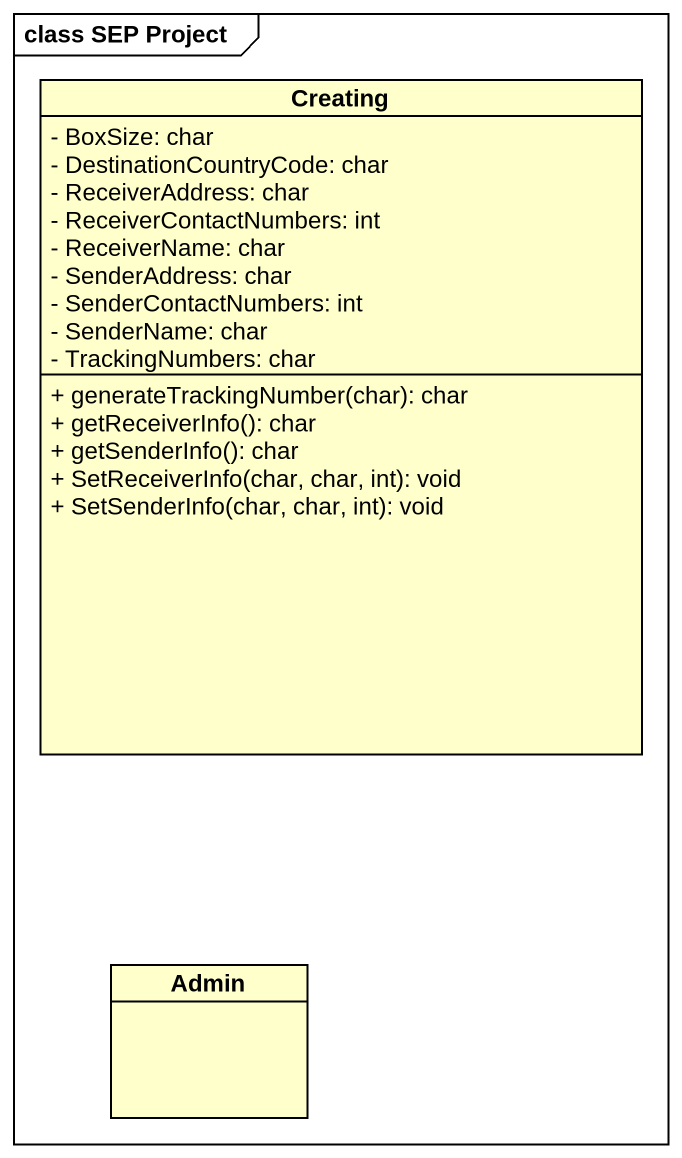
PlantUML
@startuml
mainframe class SEP Project
hide circle
hide empty members
skinparam classAttributeIconSize 0
class Creating {
  - BoxSize: char
  - DestinationCountryCode: char
  - ReceiverAddress: char
  - ReceiverContactNumbers: int
  - ReceiverName: char
  - SenderAddress: char
  - SenderContactNumbers: int
  - SenderName: char
  - TrackingNumbers: char
  + generateTrackingNumber(char): char
  + getReceiverInfo(): char
  + getSenderInfo(): char
  + SetReceiverInfo(char, char, int): void
  + SetSenderInfo(char, char, int): void
}
class Admin
@enduml
